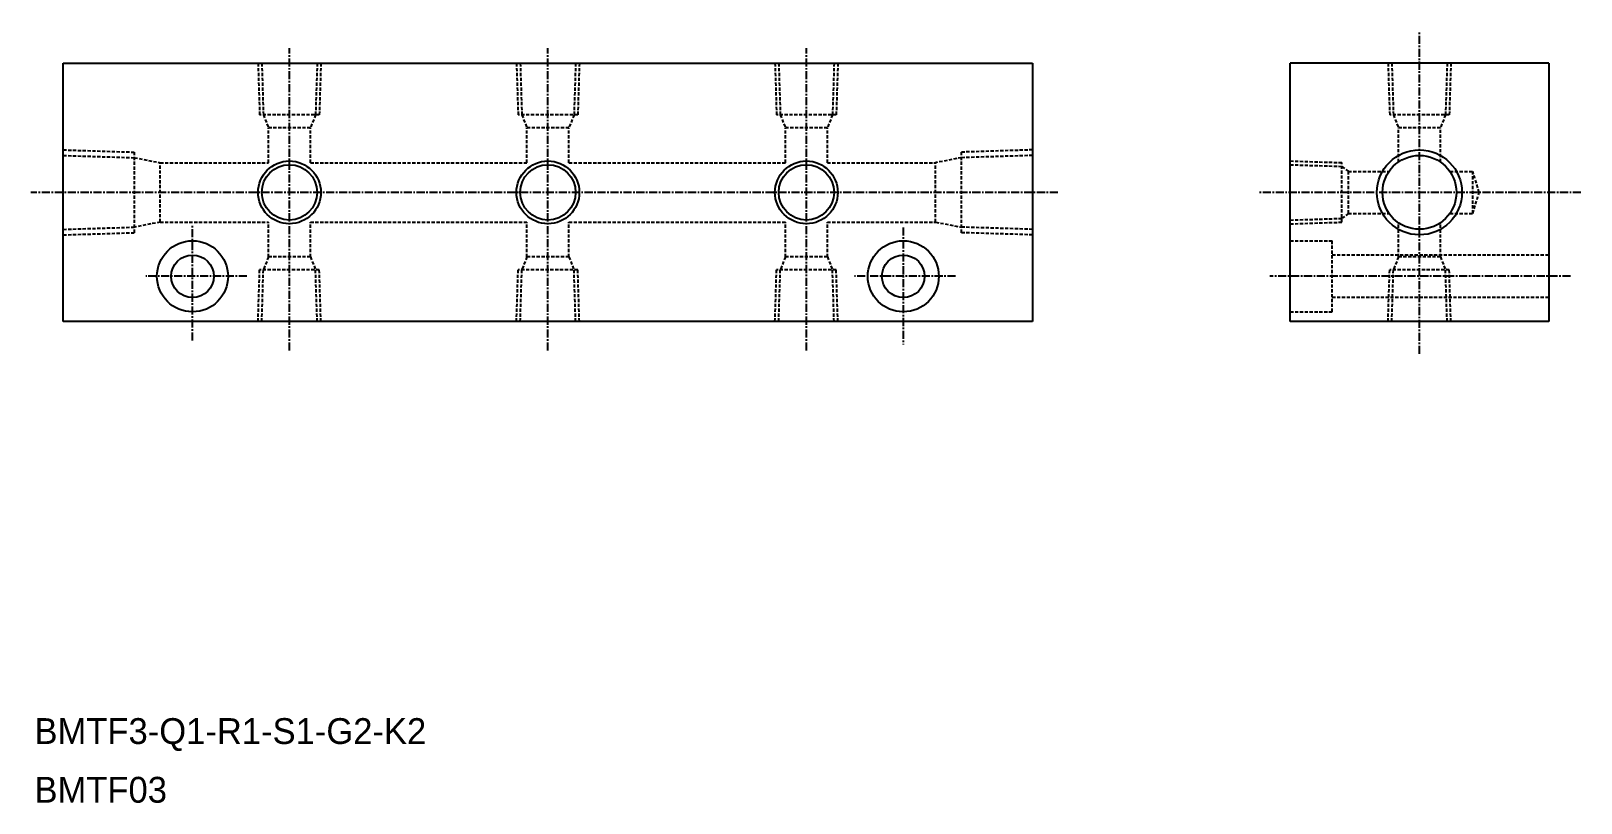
# Model space of a CAD drawing. Extents: x 1299 to 1539, y 6564 to 6683.
import ezdxf

# ---------------------------------------------------------------- set-up
doc = ezdxf.new("R2010")
doc.units = 0
doc.linetypes.add('CENTER', pattern=[2, 1.25, -0.25, 0.25, -0.25])
doc.linetypes.add('DASHED', pattern=[0.75, 0.5, -0.25])
doc.layers.get('0').update_dxf_attribs({"linetype": 'CONTINUOUS'})
doc.layers.add('CENTER', color=1, linetype='CENTER')

msp = doc.modelspace()

# ---------------------------------------------------------------- linework, layer by layer
at = {"color": 7, "linetype": 'CONTINUOUS'}
for p, q in [((1303.88, 6678.43), (1453.88, 6678.43)), ((1303.88, 6638.43), (1303.88, 6678.43)), ((1453.88, 6678.43), (1453.88, 6638.43)), ((1533.76, 6678.43), (1493.76, 6678.43)), ((1493.76, 6638.43), (1493.76, 6678.43)), ((1533.76, 6678.43), (1533.76, 6638.43)), ((1453.88, 6638.43), (1303.88, 6638.43)), ((1533.76, 6638.43), (1493.76, 6638.43))]:
    msp.add_line(p, q, dxfattribs=at)
at = {"color": 3, "linetype": 'DASHED'}
for p, q in [((1334.02, 6678.43), (1334.27, 6670.43)), ((1334.6, 6678.43), (1334.85, 6670.43)), ((1343.17, 6678.43), (1342.92, 6670.43)), ((1343.75, 6678.43), (1343.5, 6670.43)), ((1374.02, 6678.43), (1374.27, 6670.43)), ((1374.6, 6678.43), (1374.85, 6670.43)), ((1383.17, 6678.43), (1382.92, 6670.43)), ((1383.75, 6678.43), (1383.5, 6670.43)), ((1414.02, 6678.43), (1414.27, 6670.43)), ((1414.6, 6678.43), (1414.85, 6670.43)), ((1423.17, 6678.43), (1422.92, 6670.43)), ((1423.75, 6678.43), (1423.5, 6670.43)), ((1508.9, 6678.43), (1509.15, 6670.43)), ((1509.48, 6678.43), (1509.73, 6670.43)), ((1518.04, 6678.43), (1517.79, 6670.43)), ((1518.62, 6678.43), (1518.37, 6670.43)), ((1343.5, 6670.43), (1334.27, 6670.43)), ((1334.85, 6670.43), (1335.63, 6668.43)), ((1342.92, 6670.43), (1342.13, 6668.43)), ((1383.5, 6670.43), (1374.27, 6670.43)), ((1374.85, 6670.43), (1375.63, 6668.43)), ((1382.92, 6670.43), (1382.13, 6668.43)), ((1423.5, 6670.43), (1414.27, 6670.43)), ((1414.85, 6670.43), (1415.63, 6668.43)), ((1422.92, 6670.43), (1422.13, 6668.43)), ((1518.37, 6670.43), (1509.15, 6670.43)), ((1509.73, 6670.43), (1510.51, 6668.43)), ((1517.79, 6670.43), (1517.01, 6668.43)), ((1335.63, 6663.03), (1335.63, 6668.43)), ((1342.13, 6668.43), (1335.63, 6668.43)), ((1342.13, 6663.03), (1342.13, 6668.43)), ((1382.13, 6668.43), (1375.63, 6668.43)), ((1375.63, 6663.03), (1375.63, 6668.43)), ((1382.13, 6663.03), (1382.13, 6668.43)), ((1422.13, 6668.43), (1415.63, 6668.43)), ((1415.63, 6663.03), (1415.63, 6668.43)), ((1422.13, 6663.03), (1422.13, 6668.43)), ((1510.51, 6663.14), (1510.51, 6668.43)), ((1517.01, 6668.43), (1510.51, 6668.43)), ((1517.01, 6663.14), (1517.01, 6668.43)), ((1303.88, 6665.01), (1314.88, 6664.66)), ((1303.88, 6664.15), (1314.88, 6663.8)), ((1314.88, 6652.19), (1314.88, 6664.66)), ((1314.88, 6663.8), (1318.88, 6663.03)), ((1442.88, 6663.8), (1438.88, 6663.03)), ((1453.88, 6665.01), (1442.88, 6664.66)), ((1442.88, 6652.19), (1442.88, 6664.66)), ((1453.88, 6664.15), (1442.88, 6663.8)), ((1318.88, 6663.03), (1335.63, 6663.03)), ((1318.88, 6653.83), (1318.88, 6663.03)), ((1342.13, 6663.03), (1375.63, 6663.03)), ((1382.13, 6663.03), (1415.63, 6663.03)), ((1422.13, 6663.03), (1438.88, 6663.03)), ((1438.88, 6653.83), (1438.88, 6663.03)), ((1493.76, 6663.29), (1501.76, 6663.04)), ((1493.76, 6662.71), (1501.76, 6662.46)), ((1501.76, 6653.81), (1501.76, 6663.04)), ((1501.76, 6662.46), (1502.76, 6661.68)), ((1502.76, 6661.68), (1509.05, 6661.68)), ((1502.76, 6655.18), (1502.76, 6661.68)), ((1518.47, 6661.68), (1522.01, 6661.68)), ((1522.01, 6655.18), (1522.01, 6661.68)), ((1523.01, 6658.43), (1522.01, 6661.68)), ((1522.01, 6655.18), (1523.01, 6658.43)), ((1493.76, 6654.14), (1501.76, 6654.4)), ((1502.76, 6655.18), (1501.76, 6654.4)), ((1502.76, 6655.18), (1509.05, 6655.18)), ((1518.47, 6655.18), (1522.01, 6655.18)), ((1303.88, 6652.7), (1314.88, 6653.05)), ((1303.88, 6651.85), (1314.88, 6652.19)), ((1318.88, 6653.83), (1314.88, 6653.05)), ((1318.88, 6653.83), (1335.63, 6653.83)), ((1335.63, 6648.43), (1335.63, 6653.83)), ((1342.13, 6653.83), (1375.63, 6653.83)), ((1342.13, 6648.43), (1342.13, 6653.83)), ((1375.63, 6648.43), (1375.63, 6653.83)), ((1382.13, 6653.83), (1415.63, 6653.83)), ((1382.13, 6648.43), (1382.13, 6653.83)), ((1415.63, 6648.43), (1415.63, 6653.83)), ((1422.13, 6653.83), (1438.88, 6653.83)), ((1422.13, 6648.43), (1422.13, 6653.83)), ((1438.88, 6653.83), (1442.88, 6653.05)), ((1453.88, 6652.7), (1442.88, 6653.05)), ((1453.88, 6651.85), (1442.88, 6652.19)), ((1493.76, 6653.56), (1501.76, 6653.81)), ((1510.51, 6648.43), (1510.51, 6653.72)), ((1517.01, 6648.43), (1517.01, 6653.72)), ((1493.76, 6650.93), (1500.26, 6650.93)), ((1500.26, 6639.93), (1500.26, 6650.93)), ((1335.63, 6648.43), (1334.85, 6646.43)), ((1342.13, 6648.43), (1335.63, 6648.43)), ((1342.13, 6648.43), (1342.92, 6646.43)), ((1375.63, 6648.43), (1374.85, 6646.43)), ((1382.13, 6648.43), (1375.63, 6648.43)), ((1382.13, 6648.43), (1382.92, 6646.43)), ((1415.63, 6648.43), (1414.85, 6646.43)), ((1422.13, 6648.43), (1415.63, 6648.43)), ((1422.13, 6648.43), (1422.92, 6646.43)), ((1533.76, 6648.73), (1500.26, 6648.73)), ((1510.51, 6648.43), (1509.73, 6646.43)), ((1517.01, 6648.43), (1510.51, 6648.43)), ((1517.01, 6648.43), (1517.79, 6646.43)), ((1334.02, 6638.43), (1334.27, 6646.43)), ((1343.5, 6646.43), (1334.27, 6646.43)), ((1334.6, 6638.43), (1334.85, 6646.43)), ((1343.17, 6638.43), (1342.92, 6646.43)), ((1343.75, 6638.43), (1343.5, 6646.43)), ((1374.02, 6638.43), (1374.27, 6646.43)), ((1383.5, 6646.43), (1374.27, 6646.43)), ((1374.6, 6638.43), (1374.85, 6646.43)), ((1383.17, 6638.43), (1382.92, 6646.43)), ((1383.75, 6638.43), (1383.5, 6646.43)), ((1414.02, 6638.43), (1414.27, 6646.43)), ((1423.5, 6646.43), (1414.27, 6646.43)), ((1414.6, 6638.43), (1414.85, 6646.43)), ((1423.17, 6638.43), (1422.92, 6646.43)), ((1423.75, 6638.43), (1423.5, 6646.43)), ((1508.9, 6638.43), (1509.15, 6646.43)), ((1518.37, 6646.43), (1509.15, 6646.43)), ((1509.48, 6638.43), (1509.73, 6646.43)), ((1518.04, 6638.43), (1517.79, 6646.43)), ((1518.62, 6638.43), (1518.37, 6646.43)), ((1493.76, 6639.93), (1500.26, 6639.93)), ((1533.76, 6642.13), (1500.26, 6642.13))]:
    msp.add_line(p, q, dxfattribs=at)
for p, q in [((1533.76, 6668.43), (1533.76, 6668.43)), ((1533.76, 6658.43), (1533.76, 6658.43))]:
    msp.add_line(p, q)
at = {"color": 3, "linetype": 'CONTINUOUS'}
for centre, radius in [((1513.76, 6658.43), 6.58), ((1338.88, 6658.43), 4.86), ((1378.88, 6658.43), 4.86), ((1418.88, 6658.43), 4.86)]:
    msp.add_circle(centre, radius, dxfattribs=at)
at = {"color": 7, "linetype": 'CONTINUOUS'}
for centre, radius in [((1513.76, 6658.43), 5.72), ((1338.88, 6658.43), 4.28), ((1378.88, 6658.43), 4.28), ((1418.88, 6658.43), 4.28), ((1323.88, 6645.43), 5.5), ((1433.88, 6645.43), 5.5), ((1323.88, 6645.43), 3.3), ((1433.88, 6645.43), 3.3)]:
    msp.add_circle(centre, radius, dxfattribs=at)
at = {"layer": 'CENTER', "color": 1, "linetype": 'CENTER'}
for p, q in [((1513.76, 6633.43), (1513.76, 6683.43)), ((1338.88, 6633.94), (1338.88, 6680.77)), ((1378.88, 6633.94), (1378.88, 6680.77)), ((1418.88, 6633.94), (1418.88, 6680.77)), ((1457.81, 6658.43), (1298.88, 6658.43)), ((1538.76, 6658.43), (1488.76, 6658.43)), ((1323.88, 6635.5), (1323.88, 6653.3)), ((1433.88, 6652.98), (1433.88, 6634.87)), ((1332.29, 6645.43), (1316.63, 6645.43)), ((1441.98, 6645.43), (1426.35, 6645.43)), ((1537.14, 6645.43), (1490.63, 6645.43))]:
    msp.add_line(p, q, dxfattribs=at)

# ---------------------------------------------------------------- texts
at = {"color": 7, "linetype": 'CONTINUOUS'}
for s, p in [('BMTF3-Q1-R1-S1-G2-K2', (1299.42, 6573)), ('BMTF03', (1299.42, 6563.91))]:
    msp.add_text(s, height=4, dxfattribs=at).set_placement(p)

doc.saveas('drawing.dxf')
